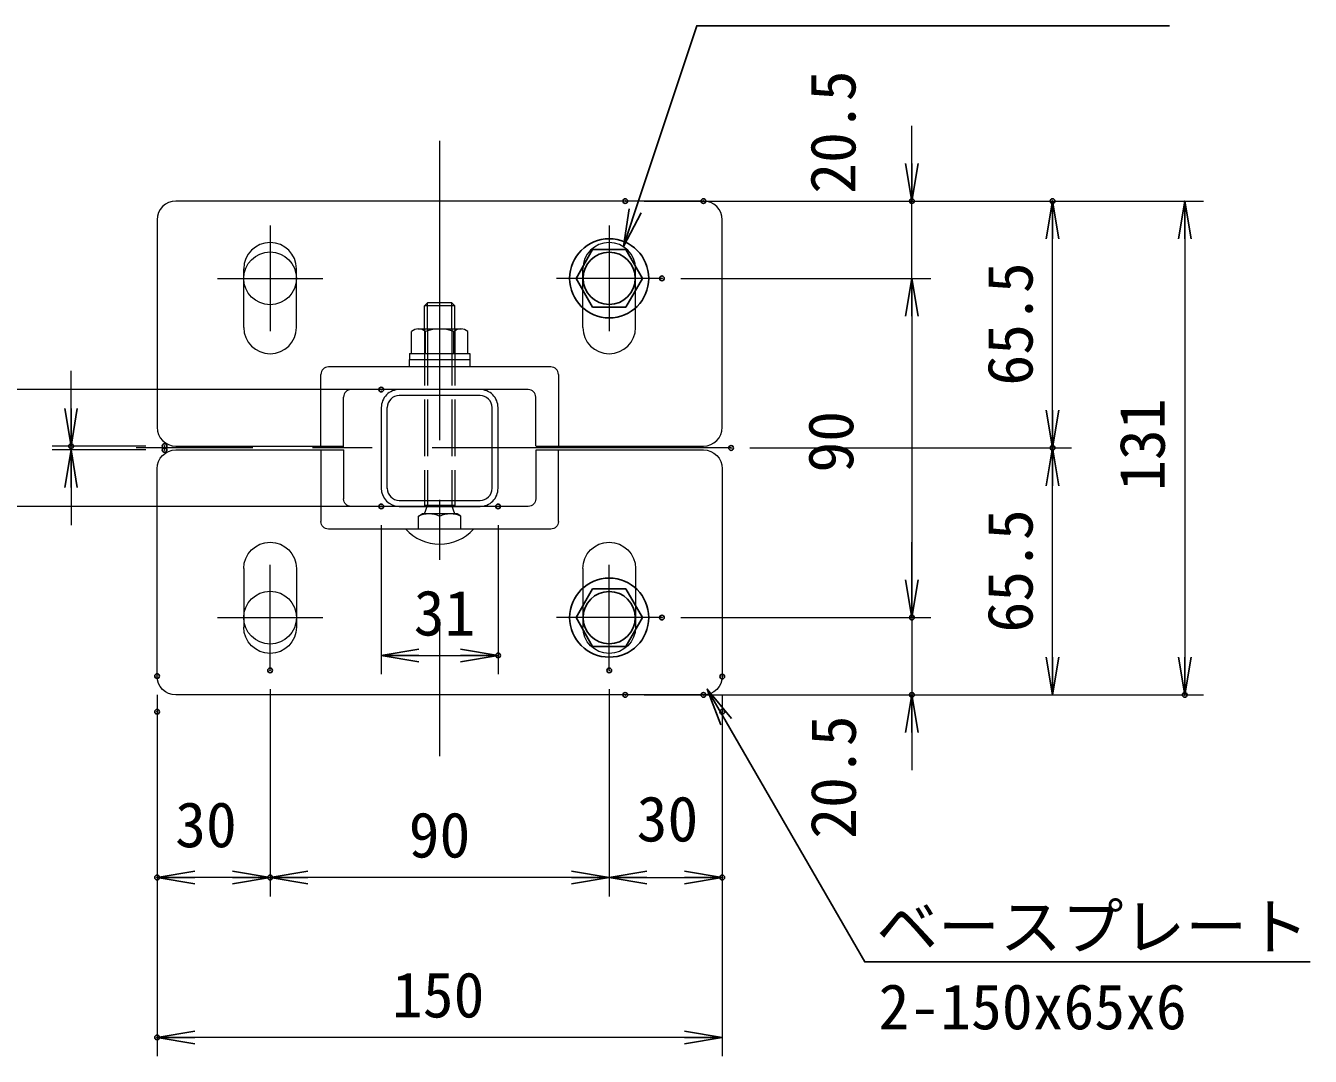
# Model space of a CAD drawing. Units: millimetres, scale not verified, with parts at other scales. Extents: x -4200 to 4200, y -2970 to 2970.
# Drawn here: x 1233 to 2597, y 185 to 1279 of the extents above; entities that cross this region are included whole.
import ezdxf
from ezdxf.enums import TextEntityAlignment as Align

# ---------------------------------------------------------------- set-up
doc = ezdxf.new("R2010")
doc.units = ezdxf.units.MM
doc.header["$LTSCALE"] = 10
doc.header["$PDMODE"] = 32
doc.header["$PDSIZE"] = 5
doc.linetypes.add('DASHED', pattern=[7.5, 6, -1.5])
doc.linetypes.add('USER1', pattern=[50.8, 31.75, -6.35, 6.35, -6.35])
for name, color, linetype, lineweight in [('0-0_D-STR-DIM', 7, 'Continuous', 13), ('0-1_D-STR3', 3, 'Continuous', 13), ('0-2_D-BMK', 2, 'USER1', 13), ('0-6_0', 7, 'Continuous', 25), ('0-8_D-STR-TXT', 7, 'Continuous', 25), ('0-B_31', 1, 'Continuous', 5)]:
    doc.layers.add(name, color=color, linetype=linetype, lineweight=lineweight)
doc.layers.add('0-7_Defpoints', color=7, linetype='Continuous')
doc.styles.add('ＭＳ ゴシック', font='')
doc.styles.get('ＭＳ ゴシック').set_extended_font_data('MS Gothic')

# ---------------------------------------------------------------- blocks, each defined once
blk = doc.blocks.new('ベースプレート部品\u3000平面図')
at = {"layer": '0-1_D-STR3'}
for p, q in [((-6588.24, 53459.09), (-7988.24, 53459.09)), ((-8038.24, 53409.09), (-8038.24, 52859.09)), ((-6538.24, 52859.09), (-6538.24, 53409.09)), ((-7808.25, 53124.09), (-7808.25, 53279.08)), ((-7668.25, 53124.09), (-7668.25, 53279.08)), ((-6908.25, 53124.09), (-6908.25, 53279.08)), ((-6768.25, 53124.09), (-6768.25, 53279.08)), ((-7603.25, 52809.09), (-7603.25, 52999.09)), ((-6993.25, 53019.09), (-7583.25, 53019.09)), ((-6973.25, 52999.09), (-6973.25, 52809.09)), ((-7053.25, 52959.09), (-7523.25, 52959.09)), ((-7543.25, 52809.09), (-7543.25, 52939.09)), ((-7033.25, 52809.09), (-7033.25, 52939.09)), ((-7988.24, 52809.09), (-7542.4, 52809.09)), ((-7032.4, 52809.09), (-6588.24, 52809.09))]:
    blk.add_line(p, q, dxfattribs=at)
for centre, radius, start, end in [((-7988.24, 53409.09), 50, 90, 180), ((-6588.24, 53409.09), 50, 0, 90), ((-7738.25, 53279.08), 70, 0, 180), ((-6838.25, 53279.08), 70, 0, 180), ((-7738.25, 53124.09), 70, 180, 0), ((-6838.25, 53124.09), 70, 180, 0), ((-7583.25, 52999.09), 20, 90, 180), ((-6993.25, 52999.09), 20, 0, 90), ((-7523.25, 52939.09), 20, 90, 180), ((-7053.25, 52939.09), 20, 0, 90), ((-7988.24, 52859.09), 50, 180, 270), ((-6588.24, 52859.09), 50, 270, 0)]:
    blk.add_arc(centre, radius, start, end, dxfattribs=at)
blk = doc.blocks.new('_Open')
at = {"layer": '0-6_0'}
blk.add_line((-10, 1.667), (0, 0), dxfattribs=at)
blk.add_lwpolyline([(-10, -1.667), (0, 0), (-10, 0)], dxfattribs=at)
blk = doc.blocks.new('M10-平')
at = {"layer": '0-6_0', "color": 3}
blk.add_lwpolyline([(76.28, -44.04), (76.28, 44.04), (0, 88.08), (-76.28, 44.04), (-76.28, -44.04), (0, -88.08)], close=True, dxfattribs=at)
for radius in [105.01, 69.26]:
    blk.add_circle((0, 0), radius, dxfattribs=at)
blk = doc.blocks.new('MLeader11')
at = {"layer": '0-8_D-STR-TXT'}
blk.add_line((1886.38, 1080.39), (1867.43, 1044.54), dxfattribs=at)
for points in [[(1880.06, 1082.49), (1945.44, 1278.98), (2439.92, 1278.98), (2447.12, 1278.98)], [(1873.73, 1084.6), (1867.43, 1044.54), (1880.06, 1082.49)]]:
    blk.add_lwpolyline(points, dxfattribs=at)
blk = doc.blocks.new('MLeader12')
at = {"layer": '0-8_D-STR-TXT'}
blk.add_line((1970.76, 537.07), (1956.52, 575.04), dxfattribs=at)
for points in [[(1982.31, 543.74), (1956.52, 575.04), (1976.54, 540.4)], [(1976.54, 540.4), (2123.75, 285.6), (2589.57, 285.6), (2596.77, 285.6)]]:
    blk.add_lwpolyline(points, dxfattribs=at)

msp = doc.modelspace()

# ---------------------------------------------------------------- linework, layer by layer
at = {"layer": '0-0_D-STR-DIM'}
for p, q in [((2173.74, 1132.9), (2173.74, 1172.9)), ((1889.41, 1092.9), (2343.11, 1092.9)), ((1972.4, 1092.9), (2193.74, 1092.9)), ((1972.4, 1092.9), (2483.46, 1092.9)), ((2173.74, 1010.91), (2173.74, 1092.9)), ((2323.11, 870.9), (2323.11, 1052.9)), ((2463.46, 1052.9), (2463.46, 608.9)), ((1928.39, 1010.91), (2193.74, 1010.91)), ((1928.39, 1010.91), (2193.74, 1010.91)), ((2173.74, 970.91), (2173.74, 930.91)), ((2173.74, 970.91), (2173.74, 690.9)), ((1281.06, 872.9), (1281.06, 912.9)), ((1590.41, 892.9), (1139.52, 892.9)), ((1360.42, 832.9), (1261.06, 832.9)), ((1281.06, 828.9), (1281.06, 832.9)), ((1360.42, 828.9), (1261.06, 828.9)), ((2001.88, 830.9), (2343.11, 830.9)), ((2001.88, 830.9), (2343.11, 830.9)), ((1281.06, 788.9), (1281.06, 748.9)), ((2323.11, 608.9), (2323.11, 790.9)), ((1590.41, 768.9), (1139.52, 768.9)), ((1610.41, 748.9), (1610.41, 590.72)), ((1734.41, 748.9), (1734.41, 590.72)), ((2173.74, 690.9), (2173.74, 730.9)), ((1928.39, 650.9), (2193.74, 650.9)), ((1928.39, 650.9), (2193.74, 650.9)), ((2173.74, 650.9), (2173.74, 568.9)), ((1650.41, 610.72), (1694.41, 610.72)), ((1492.41, 574.95), (1492.41, 355.14)), ((1492.41, 574.95), (1492.41, 355.14)), ((1852.39, 574.95), (1852.39, 355.14)), ((1852.39, 574.95), (1852.39, 355.14)), ((1372.4, 568.9), (1372.4, 355.14)), ((1889.41, 568.9), (2343.11, 568.9)), ((1972.4, 568.9), (2193.74, 568.9)), ((1972.4, 568.9), (2483.46, 568.9)), ((1972.4, 568.33), (1972.4, 355.14)), ((1372.4, 530.95), (1372.4, 185.42)), ((1972.4, 530.95), (1972.4, 185.42)), ((2173.74, 528.9), (2173.74, 488.9)), ((1452.41, 375.14), (1412.4, 375.14)), ((1812.39, 375.14), (1532.41, 375.14)), ((1892.39, 375.14), (1932.4, 375.14)), ((1932.4, 205.42), (1412.4, 205.42))]:
    msp.add_line(p, q, dxfattribs=at)
at = {"layer": '0-1_D-STR3'}
for p, q in [((1656.38, 981.7), (1659.58, 984.9)), ((1685.18, 984.9), (1659.58, 984.9)), ((1659.59, 957.3), (1659.58, 984.9)), ((1685.19, 957.3), (1685.18, 984.9)), ((1688.38, 981.7), (1685.18, 984.9)), ((1656.39, 957.3), (1656.38, 981.7)), ((1688.38, 981.7), (1656.38, 981.7)), ((1688.39, 957.3), (1688.38, 981.7)), ((1649.29, 957.3), (1695.47, 957.3)), ((1642.41, 931.3), (1642.41, 954.5)), ((1657.41, 931.3), (1657.41, 954.5)), ((1687.41, 931.3), (1687.41, 954.5)), ((1702.41, 931.3), (1702.41, 954.5)), ((1640.41, 931.3), (1640.41, 924.9)), ((1642.41, 931.3), (1702.41, 931.3)), ((1640.41, 924.9), (1704.41, 924.9)), ((1708.41, 744.9), (1636.41, 744.9))]:
    msp.add_line(p, q, dxfattribs=at)
at = {"layer": '0-1_D-STR3', "linetype": 'DASHED'}
for p, q in [((1656.39, 957.3), (1656.41, 769.7)), ((1659.59, 957.3), (1659.61, 769.7)), ((1685.19, 957.31), (1685.21, 769.71)), ((1688.39, 957.31), (1688.41, 769.71)), ((1688.41, 769.7), (1656.41, 769.7)), ((1656.41, 760.9), (1659.61, 769.7)), ((1688.41, 760.9), (1685.21, 769.7)), ((1649.81, 758.5), (1653.96, 760.9)), ((1649.81, 744.9), (1649.81, 758.5)), ((1690.85, 760.9), (1653.96, 760.9)), ((1695.01, 758.5), (1690.85, 760.9)), ((1695.01, 744.9), (1695.01, 758.5))]:
    msp.add_line(p, q, dxfattribs=at)
at = {"layer": '0-1_D-STR3'}
msp.add_lwpolyline([(1640.41, 931.3), (1704.41, 931.3), (1704.41, 924.9)], dxfattribs=at)
msp.add_lwpolyline([(1640.41, 924.9), (1704.41, 924.9), (1704.41, 916.9), (1640.41, 916.9)], close=True, dxfattribs=at)
for centre in [(1492.41, 1010.9), (1492.41, 650.9)]:
    msp.add_circle(centre, 28, dxfattribs=at)
for centre, radius, start, end in [((1649.91, 945.93), 11.39, 48.83491, 131.16509), ((1672.41, 915.72), 41.58, 68.85295, 111.14705), ((1694.91, 945.92), 11.4, 48.86505, 131.13495), ((1672.41, 777.4), 48.5, 222.07502, 317.92498)]:
    msp.add_arc(centre, radius, start, end, dxfattribs=at)
at = {"layer": '0-1_D-STR3', "linetype": 'DASHED'}
for centre, radius, start, end in [((1661.11, 732.9), 27.99, 66.18668, 113.81332), ((1683.71, 733.11), 27.8, 66.0128, 113.9872)]:
    msp.add_arc(centre, radius, start, end, dxfattribs=at)
at = {"layer": '0-2_D-BMK'}
for p, q in [((1672.41, 1156.73), (1672.41, 504.05)), ((1492.41, 1066.9), (1492.41, 954.9)), ((1852.41, 1066.9), (1852.41, 954.9)), ((1436.41, 1010.9), (1548.41, 1010.9)), ((1908.41, 1010.9), (1796.41, 1010.9)), ((1981.88, 830.9), (1350.23, 830.9)), ((1492.41, 594.9), (1492.41, 706.9)), ((1852.41, 594.9), (1852.41, 706.9)), ((1436.41, 650.9), (1548.41, 650.9)), ((1908.41, 650.9), (1796.41, 650.9))]:
    msp.add_line(p, q, dxfattribs=at)
at = {"layer": '0-7_Defpoints'}
for p in [(1869.41, 1092.9), (1952.4, 1092.9), (2173.74, 1092.9), (2323.11, 1092.9), (1908.39, 1010.91), (1610.41, 892.9), (1281.06, 832.9), (1380.42, 832.9), (1981.88, 830.9), (2323.11, 830.9), (1380.42, 828.9), (1610.41, 768.9), (1734.41, 768.9), (1908.39, 650.9), (2173.74, 650.9), (1734.41, 610.72), (1372.4, 588.9), (1492.41, 594.95), (1852.39, 594.95), (1972.4, 588.33), (1869.41, 568.9), (1952.4, 568.9), (2173.74, 568.9), (2463.46, 568.9), (1372.4, 550.95), (1972.4, 550.95), (1372.4, 375.14), (1492.41, 375.14), (1972.4, 375.14), (1372.4, 205.42)]:
    msp.add_point(p, dxfattribs=at)
at = {"layer": '0-B_31'}
for p, q in [((1715.38, 892.9), (1629.43, 892.9)), ((1610.41, 873.7), (1610.41, 788.1)), ((1616.81, 788.03), (1616.81, 873.77)), ((1715.28, 886.5), (1629.53, 886.5)), ((1728.01, 788.03), (1728.01, 873.77)), ((1734.41, 788.1), (1734.41, 873.7)), ((1629.5, 768.9), (1715.31, 768.9)), ((1629.53, 775.3), (1715.28, 775.3))]:
    msp.add_line(p, q, dxfattribs=at)
for centre, radius, start, end in [((1629.61, 873.7), 19.2, 90, 180.00001), ((1715.21, 873.7), 19.2, 0.00001, 90.00002), ((1629.6, 873.7), 12.8, 90, 180), ((1715.21, 873.7), 12.8, 0.00001, 90.00002), ((1629.61, 788.1), 19.2, 180.00001, 270), ((1629.6, 788.1), 12.8, 180, 270), ((1715.21, 788.1), 19.2, 270, 0.00001), ((1715.21, 788.1), 12.8, 270, 0.00001)]:
    msp.add_arc(centre, radius, start, end, dxfattribs=at)

# ---------------------------------------------------------------- block references
at = {"layer": '0-0_D-STR-DIM', "xscale": 4, "yscale": 4}
for p, rotation in [((2173.74, 1092.9), 270), ((2323.11, 1092.9), 90), ((2463.46, 1092.9), 90), ((2173.74, 1010.91), 90), ((2173.74, 1010.91), 90), ((1281.06, 832.9), 270), ((2323.11, 830.9), 270), ((1281.06, 828.9), 90), ((2323.11, 830.9), 90), ((2173.74, 650.9), 270), ((2173.74, 650.9), 270), ((1610.41, 610.72), 180), ((2323.11, 568.9), 270), ((2463.46, 568.9), 270), ((2173.74, 568.9), 90), ((1372.4, 375.14), 180), ((1492.41, 375.14), 180), ((1852.39, 375.14), 180), ((1372.4, 205.42), 180)]:
    msp.add_blockref('_Open', p, dxfattribs=dict(at, rotation=rotation))
for p in [(1734.41, 610.72), (1492.41, 375.14), (1852.39, 375.14), (1972.4, 375.14), (1972.4, 205.42)]:
    msp.add_blockref('_Open', p, dxfattribs=at)
at = {"layer": '0-1_D-STR3', "xscale": 0.4, "yscale": 0.4}
msp.add_blockref('ベースプレート部品\u3000平面図', (4587.71, -20290.73), dxfattribs=at)
at = {"layer": '0-1_D-STR3', "yscale": 0.4}
for name, p, xscale, rotation in [('M10-平', (1852.41, 1010.9), 0.4, 30), ('ベースプレート部品\u3000平面図', (4587.71, 21952.54), -0.4, 180), ('M10-平', (1852.41, 650.9), -0.4, 150)]:
    msp.add_blockref(name, p, dxfattribs=dict(at, xscale=xscale, rotation=rotation))
at = {"layer": '0-8_D-STR-TXT'}
for name in ['MLeader11', 'MLeader12']:
    msp.add_blockref(name, (0, 0), dxfattribs=at)

# ---------------------------------------------------------------- texts
at = {"layer": '0-0_D-STR-DIM', "style": 'ＭＳ ゴシック'}
for s, p in [('20.5', (2128.33, 1100.67)), ('65.5', (2316.36, 897.05)), ('131', (2456.71, 785.33)), ('90', (2125.99, 804.77)), ('65.5', (2316.36, 635.05)), ('20.5', (2128.69, 416.26))]:
    msp.add_text(s, height=48.09, rotation=90, dxfattribs=at).set_placement(p, align=Align.BOTTOM_LEFT)
for s, p in [('31', (1644.86, 617.46)), ('30', (1391.61, 392.8)), ('30', (1881.54, 398.94)), ('90', (1639.52, 381.89)), ('150', (1621.75, 212.17))]:
    msp.add_text(s, height=48.09, dxfattribs=at).set_placement(p, align=Align.BOTTOM_LEFT)
at = {"layer": '0-8_D-STR-TXT', "style": 'ＭＳ ゴシック'}
for s, p in [('ベースプレート', (2135.98, 284.5)), ('2-150x65x6 ', (2138.43, 199.61))]:
    msp.add_text(s, height=48.09, dxfattribs=at).set_placement(p, align=Align.BOTTOM_LEFT)

doc.saveas('drawing.dxf')
